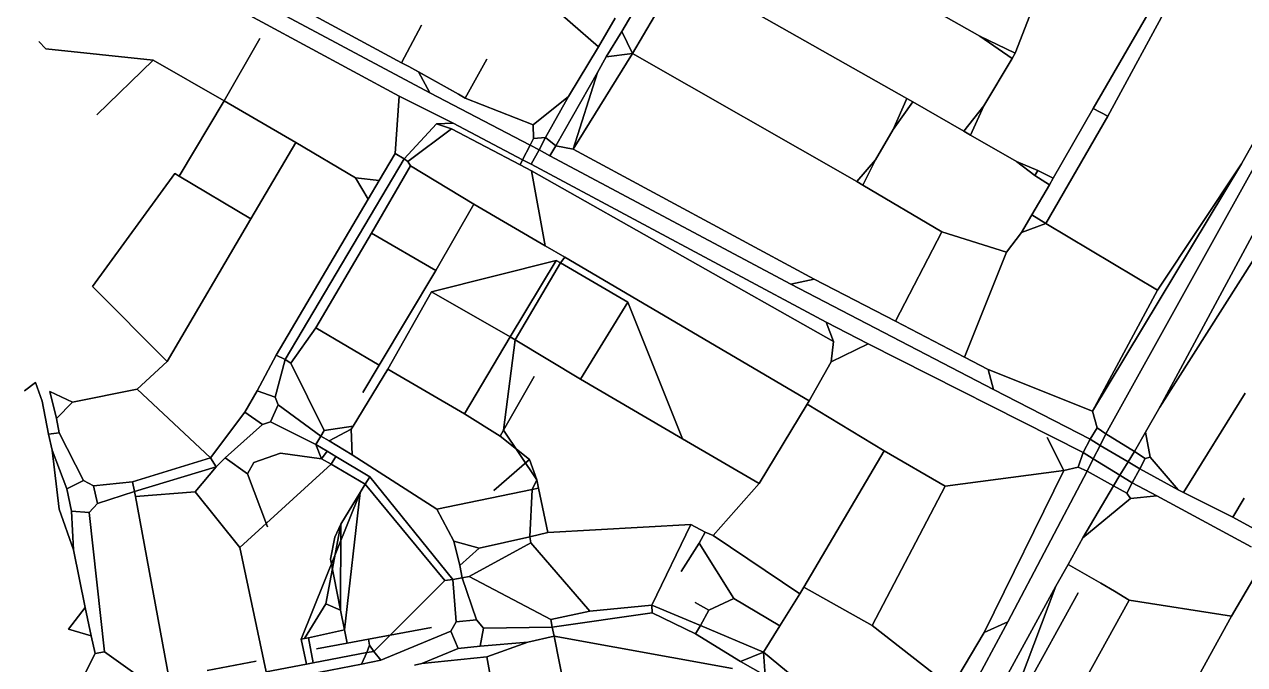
# Model space of a CAD drawing. Header units: metres. Extents: x 327752 to 330295, y 2791504 to 2794271.
# Drawn here: x 327783 to 328861, y 2793189 to 2793755 of the extents above; entities that cross this region are included whole.
import ezdxf

# ---------------------------------------------------------------- set-up
doc = ezdxf.new("R2010")
doc.units = ezdxf.units.M

msp = doc.modelspace()

# ---------------------------------------------------------------- linework, layer by layer
for p, q in [((327807.6, 2793857), (328114, 2793691.3)), ((328114, 2793691.3), (327807.6, 2793857)), ((327947.5, 2793797.8), (328140.9, 2793694.2)), ((328140.9, 2793694.2), (327947.5, 2793797.8)), ((328310.5, 2793748.5), (328340.5, 2793799.2)), ((328340.5, 2793799.2), (328310.5, 2793748.5)), ((328320, 2793728.9), (328362.9, 2793802.2)), ((328362.9, 2793802.2), (328320, 2793728.9)), ((328562.2, 2793689.3), (328362.9, 2793802.2)), ((328362.9, 2793802.2), (328562.2, 2793689.3)), ((328657.9, 2793729.2), (328684.5, 2793797.6)), ((328684.5, 2793797.6), (328657.9, 2793729.2)), ((328223.1, 2793793.4), (328290, 2793734.9)), ((328290, 2793734.9), (328223.1, 2793793.4)), ((328789.9, 2793789.2), (328726.9, 2793680.4)), ((328726.9, 2793680.4), (328789.9, 2793789.2)), ((328798.5, 2793782.2), (328739.7, 2793673.6)), ((328739.7, 2793673.6), (328798.5, 2793782.2)), ((328116.1, 2793720.8), (328028.3, 2793768)), ((328028.3, 2793768), (328116.1, 2793720.8)), ((328626.7, 2793744.3), (328585.6, 2793767.5)), ((328585.6, 2793767.5), (328626.7, 2793744.3)), ((328304.7, 2793760.3), (328290, 2793734.9)), ((328290, 2793734.9), (328304.7, 2793760.3)), ((328116.1, 2793720.8), (328133.7, 2793754)), ((328133.7, 2793754), (328116.1, 2793720.8)), ((328296.8, 2793726.1), (328310.5, 2793748.5)), ((328310.5, 2793748.5), (328296.8, 2793726.1)), ((328320, 2793728.9), (328310.5, 2793748.5)), ((328310.5, 2793748.5), (328320, 2793728.9)), ((328655.2, 2793724.6), (328626.7, 2793744.3)), ((328657.9, 2793729.2), (328626.7, 2793744.3)), ((328626.7, 2793744.3), (328655.2, 2793724.6)), ((328626.7, 2793744.3), (328657.9, 2793729.2)), ((327801.8, 2793733.1), (327795.8, 2793739.5)), ((327795.8, 2793739.5), (327801.8, 2793733.1)), ((327801.8, 2793733.1), (327896.6, 2793723.2)), ((327896.6, 2793723.2), (327801.8, 2793733.1)), ((327959.4, 2793687.2), (327990.9, 2793742.1)), ((327990.9, 2793742.1), (327959.4, 2793687.2)), ((328263.5, 2793691), (328290, 2793734.9)), ((328290, 2793734.9), (328263.5, 2793691)), ((327896.6, 2793723.2), (327847, 2793674.8)), ((327847, 2793674.8), (327896.6, 2793723.2)), ((327959.4, 2793687.2), (327896.6, 2793723.2)), ((327896.6, 2793723.2), (327959.4, 2793687.2)), ((328172.3, 2793689.6), (328191.4, 2793723.8)), ((328191.4, 2793723.8), (328172.3, 2793689.6)), ((328267.6, 2793644.4), (328320, 2793728.9)), ((328320, 2793728.9), (328267.6, 2793644.4)), ((328289.2, 2793712.2), (328296.8, 2793726.1)), ((328296.8, 2793726.1), (328289.2, 2793712.2)), ((328296.8, 2793726.1), (328320, 2793728.9)), ((328320, 2793728.9), (328296.8, 2793726.1)), ((328518.1, 2793615.7), (328320, 2793728.9)), ((328320, 2793728.9), (328518.1, 2793615.7)), ((328630.2, 2793682.6), (328655.2, 2793724.6)), ((328655.2, 2793724.6), (328630.2, 2793682.6)), ((328655.2, 2793724.6), (328657.9, 2793729.2)), ((328657.9, 2793729.2), (328655.2, 2793724.6)), ((328122.4, 2793717.4), (328116.1, 2793720.8)), ((328116.1, 2793720.8), (328122.4, 2793717.4)), ((328131.1, 2793712.7), (328122.4, 2793717.4)), ((328122.4, 2793717.4), (328131.1, 2793712.7)), ((328122.4, 2793717.4), (328166.2, 2793693)), ((328166.2, 2793693), (328122.4, 2793717.4)), ((328140.9, 2793694.2), (328131.1, 2793712.7)), ((328131.1, 2793712.7), (328140.9, 2793694.2)), ((328131.1, 2793712.7), (328166.2, 2793693)), ((328166.2, 2793693), (328131.1, 2793712.7)), ((328252.3, 2793647.4), (328289.2, 2793712.2)), ((328289.2, 2793712.2), (328252.3, 2793647.4)), ((328289.2, 2793712.2), (328267.6, 2793644.4)), ((328267.6, 2793644.4), (328289.2, 2793712.2)), ((328114, 2793691.3), (328110.5, 2793640.6)), ((328110.5, 2793640.6), (328114, 2793691.3)), ((328114, 2793691.3), (328161.6, 2793667.4)), ((328161.6, 2793667.4), (328114, 2793691.3)), ((328229.6, 2793648), (328140.9, 2793694.2)), ((328140.9, 2793694.2), (328229.6, 2793648)), ((328166.2, 2793693), (328172.3, 2793689.6)), ((328172.3, 2793689.6), (328166.2, 2793693)), ((328232.4, 2793666), (328172.3, 2793689.6)), ((328172.3, 2793689.6), (328232.4, 2793666)), ((328263.5, 2793691), (328232.4, 2793666)), ((328232.4, 2793666), (328263.5, 2793691)), ((328243.3, 2793654.6), (328263.5, 2793691)), ((328263.5, 2793691), (328243.3, 2793654.6)), ((328738.1, 2793392.8), (328907.2, 2793697.8)), ((328907.2, 2793697.8), (328738.1, 2793392.8)), ((328893.7, 2793696), (328857.9, 2793631.3)), ((328857.9, 2793631.3), (328893.7, 2793696)), ((327919.7, 2793620.5), (327959.4, 2793687.2)), ((327959.4, 2793687.2), (327919.7, 2793620.5)), ((328022.6, 2793650.4), (327959.4, 2793687.2)), ((327959.4, 2793687.2), (328022.6, 2793650.4)), ((328550.2, 2793661.9), (328562.2, 2793689.3)), ((328562.2, 2793689.3), (328550.2, 2793661.9)), ((328550.2, 2793661.9), (328567.5, 2793686.1)), ((328567.5, 2793686.1), (328550.2, 2793661.9)), ((328567.5, 2793686.1), (328562.2, 2793689.3)), ((328562.2, 2793689.3), (328567.5, 2793686.1)), ((328567.5, 2793686.1), (328612.6, 2793660.4)), ((328612.6, 2793660.4), (328567.5, 2793686.1)), ((328612.6, 2793660.4), (328630.2, 2793682.6)), ((328630.2, 2793682.6), (328612.6, 2793660.4)), ((328618.6, 2793656.9), (328630.2, 2793682.6)), ((328630.2, 2793682.6), (328618.6, 2793656.9)), ((328691.5, 2793618.7), (328726.9, 2793680.4)), ((328726.9, 2793680.4), (328691.5, 2793618.7)), ((328739.7, 2793673.6), (328726.9, 2793680.4)), ((328726.9, 2793680.4), (328739.7, 2793673.6)), ((328739.7, 2793673.6), (328684.9, 2793578.6)), ((328684.9, 2793578.6), (328739.7, 2793673.6)), ((328146.9, 2793666.9), (328118.2, 2793635.7)), ((328118.2, 2793635.7), (328146.9, 2793666.9)), ((328160, 2793662.4), (328121.7, 2793633.6)), ((328121.7, 2793633.6), (328160, 2793662.4)), ((328161.6, 2793667.4), (328146.9, 2793666.9)), ((328146.9, 2793666.9), (328161.6, 2793667.4)), ((328146.9, 2793666.9), (328160, 2793662.4)), ((328160, 2793662.4), (328146.9, 2793666.9)), ((328160, 2793662.4), (328220.7, 2793630.6)), ((328220.7, 2793630.6), (328160, 2793662.4)), ((328161.6, 2793667.4), (328222.8, 2793634.9)), ((328222.8, 2793634.9), (328161.6, 2793667.4)), ((328232.4, 2793666), (328232.6, 2793653.9)), ((328232.6, 2793653.9), (328232.4, 2793666)), ((328534.6, 2793634.9), (328550.2, 2793661.9)), ((328550.2, 2793661.9), (328534.6, 2793634.9)), ((328612.6, 2793660.4), (328618.6, 2793656.9)), ((328618.6, 2793656.9), (328612.6, 2793660.4)), ((328022.6, 2793650.4), (327982.9, 2793582.9)), ((327982.9, 2793582.9), (328022.6, 2793650.4)), ((328022.6, 2793650.4), (328075.4, 2793618.9)), ((328075.4, 2793618.9), (328022.6, 2793650.4)), ((328229.6, 2793648), (328222.8, 2793634.9)), ((328222.8, 2793634.9), (328229.6, 2793648)), ((328229.6, 2793648), (328232.6, 2793653.9)), ((328232.6, 2793653.9), (328229.6, 2793648)), ((328237.5, 2793643.7), (328229.6, 2793648)), ((328229.6, 2793648), (328237.5, 2793643.7)), ((328243.3, 2793654.6), (328232.6, 2793653.9)), ((328232.6, 2793653.9), (328243.3, 2793654.6)), ((328237.5, 2793643.7), (328243.3, 2793654.6)), ((328243.3, 2793654.6), (328237.5, 2793643.7)), ((328252.3, 2793647.4), (328243.3, 2793654.6)), ((328243.3, 2793654.6), (328252.3, 2793647.4)), ((328247, 2793638.6), (328252.3, 2793647.4)), ((328252.3, 2793647.4), (328247, 2793638.6)), ((328252.3, 2793647.4), (328267.6, 2793644.4)), ((328267.6, 2793644.4), (328252.3, 2793647.4)), ((328618.6, 2793656.9), (328659.2, 2793633.5)), ((328659.2, 2793633.5), (328618.6, 2793656.9)), ((328013.2, 2793458.3), (328118.2, 2793635.7)), ((328118.2, 2793635.7), (328013.2, 2793458.3)), ((328110.5, 2793640.6), (328096.3, 2793616.6)), ((328096.3, 2793616.6), (328110.5, 2793640.6)), ((328110.5, 2793640.6), (328118.2, 2793635.7)), ((328118.2, 2793635.7), (328110.5, 2793640.6)), ((328118.2, 2793635.7), (328121.7, 2793633.6)), ((328121.7, 2793633.6), (328118.2, 2793635.7)), ((328237.5, 2793643.7), (328230.6, 2793631)), ((328230.6, 2793631), (328237.5, 2793643.7)), ((328247, 2793638.6), (328237.5, 2793643.7)), ((328237.5, 2793643.7), (328247, 2793638.6)), ((328247, 2793638.6), (328459.8, 2793525.1)), ((328459.8, 2793525.1), (328247, 2793638.6)), ((328267.6, 2793644.4), (328480.3, 2793529.6)), ((328480.3, 2793529.6), (328267.6, 2793644.4)), ((328124, 2793629.6), (328089.4, 2793570.2)), ((328089.4, 2793570.2), (328124, 2793629.6)), ((328121.7, 2793633.6), (328124, 2793629.6)), ((328124, 2793629.6), (328121.7, 2793633.6)), ((328180, 2793595.7), (328124, 2793629.6)), ((328124, 2793629.6), (328180, 2793595.7)), ((328222.8, 2793634.9), (328220.7, 2793630.6)), ((328220.7, 2793630.6), (328222.8, 2793634.9)), ((328220.7, 2793630.6), (328230.9, 2793625.2)), ((328230.9, 2793625.2), (328220.7, 2793630.6)), ((328230.6, 2793631), (328222.8, 2793634.9)), ((328222.8, 2793634.9), (328230.6, 2793631)), ((328230.6, 2793631), (328491.1, 2793491.3)), ((328491.1, 2793491.3), (328230.6, 2793631)), ((328497.4, 2793474.4), (328230.9, 2793625.2)), ((328230.9, 2793625.2), (328243, 2793558.9)), ((328230.9, 2793625.2), (328497.4, 2793474.4)), ((328243, 2793558.9), (328230.9, 2793625.2)), ((328518.1, 2793615.7), (328534.6, 2793634.9)), ((328534.6, 2793634.9), (328518.1, 2793615.7)), ((328523.4, 2793612.6), (328534.6, 2793634.9)), ((328534.6, 2793634.9), (328523.4, 2793612.6)), ((328659.2, 2793633.5), (328675.3, 2793621)), ((328659.2, 2793633.5), (328677.9, 2793625.4)), ((328675.3, 2793621), (328659.2, 2793633.5)), ((328677.9, 2793625.4), (328659.2, 2793633.5)), ((328675.3, 2793621), (328677.9, 2793625.4)), ((328677.9, 2793625.4), (328675.3, 2793621)), ((328691.5, 2793618.7), (328677.9, 2793625.4)), ((328677.9, 2793625.4), (328691.5, 2793618.7)), ((328726.2, 2793412.8), (328857.9, 2793631.3)), ((328857.9, 2793631.3), (328726.2, 2793412.8)), ((328783.7, 2793519.6), (328857.9, 2793631.3)), ((328857.9, 2793631.3), (328783.7, 2793519.6)), ((327915.7, 2793622.9), (327843.2, 2793523.1)), ((327843.2, 2793523.1), (327915.7, 2793622.9)), ((327915.7, 2793622.9), (327919.7, 2793620.5)), ((327919.7, 2793620.5), (327915.7, 2793622.9)), ((327919.7, 2793620.5), (327982.9, 2793582.9)), ((327982.9, 2793582.9), (327919.7, 2793620.5)), ((328075.4, 2793618.9), (328086.6, 2793600.1)), ((328075.4, 2793618.9), (328096.3, 2793616.6)), ((328086.6, 2793600.1), (328075.4, 2793618.9)), ((328096.3, 2793616.6), (328075.4, 2793618.9)), ((328086.6, 2793600.1), (328096.3, 2793616.6)), ((328096.3, 2793616.6), (328086.6, 2793600.1)), ((328523.4, 2793612.6), (328518.1, 2793615.7)), ((328518.1, 2793615.7), (328523.4, 2793612.6)), ((328688.2, 2793612.9), (328675.3, 2793621)), ((328675.3, 2793621), (328688.2, 2793612.9)), ((328688.2, 2793612.9), (328691.5, 2793618.7)), ((328691.5, 2793618.7), (328688.2, 2793612.9)), ((328523.4, 2793612.6), (328593.2, 2793571.2)), ((328593.2, 2793571.2), (328523.4, 2793612.6)), ((328672.6, 2793586.3), (328688.2, 2793612.9)), ((328688.2, 2793612.9), (328672.6, 2793586.3)), ((328005.4, 2793462.4), (328086.6, 2793600.1)), ((328086.6, 2793600.1), (328005.4, 2793462.4)), ((328180, 2793595.7), (328146.2, 2793537.1)), ((328146.2, 2793537.1), (328180, 2793595.7)), ((328180, 2793595.7), (328243, 2793558.9)), ((328243, 2793558.9), (328180, 2793595.7)), ((328785.8, 2793416.3), (328899.5, 2793596)), ((328899.5, 2793596), (328785.8, 2793416.3)), ((327909.1, 2793456.7), (327982.9, 2793582.9)), ((327982.9, 2793582.9), (327909.1, 2793456.7)), ((328663.4, 2793570.7), (328672.6, 2793586.3)), ((328672.6, 2793586.3), (328663.4, 2793570.7)), ((328672.6, 2793586.3), (328684.9, 2793578.6)), ((328684.9, 2793578.6), (328672.6, 2793586.3)), ((328785.8, 2793416.3), (328879.4, 2793590.2)), ((328879.4, 2793590.2), (328785.8, 2793416.3)), ((328593.2, 2793571.2), (328552.2, 2793492.3)), ((328552.2, 2793492.3), (328593.2, 2793571.2)), ((328650.3, 2793553.2), (328593.2, 2793571.2)), ((328593.2, 2793571.2), (328650.3, 2793553.2)), ((328663.4, 2793570.7), (328684.9, 2793578.6)), ((328684.9, 2793578.6), (328663.4, 2793570.7)), ((328684.9, 2793578.6), (328783.7, 2793519.6)), ((328783.7, 2793519.6), (328684.9, 2793578.6)), ((328089.4, 2793570.2), (328040.3, 2793486.4)), ((328040.3, 2793486.4), (328089.4, 2793570.2)), ((328146.2, 2793537.1), (328089.4, 2793570.2)), ((328089.4, 2793570.2), (328146.2, 2793537.1)), ((328663.4, 2793570.7), (328650.3, 2793553.2)), ((328650.3, 2793553.2), (328663.4, 2793570.7)), ((328243, 2793558.9), (328260.2, 2793548.9)), ((328260.2, 2793548.9), (328243, 2793558.9)), ((328613.1, 2793460.6), (328650.3, 2793553.2)), ((328650.3, 2793553.2), (328613.1, 2793460.6)), ((328252.7, 2793546.1), (328142.6, 2793518.3)), ((328142.6, 2793518.3), (328252.7, 2793546.1)), ((328212, 2793478.4), (328252.7, 2793546.1)), ((328252.7, 2793546.1), (328212, 2793478.4)), ((328256.3, 2793544), (328216.3, 2793475.8)), ((328216.3, 2793475.8), (328256.3, 2793544)), ((328252.7, 2793546.1), (328256.3, 2793544)), ((328256.3, 2793544), (328252.7, 2793546.1)), ((328256.3, 2793544), (328260.2, 2793548.9)), ((328260.2, 2793548.9), (328256.3, 2793544)), ((328256.3, 2793544), (328316, 2793509.1)), ((328316, 2793509.1), (328256.3, 2793544)), ((328475.9, 2793421.9), (328260.2, 2793548.9)), ((328260.2, 2793548.9), (328475.9, 2793421.9)), ((328146.2, 2793537.1), (328096.4, 2793453.5)), ((328096.4, 2793453.5), (328146.2, 2793537.1)), ((328459.8, 2793525.1), (328480.3, 2793529.6)), ((328480.3, 2793529.6), (328459.8, 2793525.1)), ((328480.3, 2793529.6), (328552.2, 2793492.3)), ((328552.2, 2793492.3), (328480.3, 2793529.6)), ((327843.2, 2793523.1), (327909.1, 2793456.7)), ((327909.1, 2793456.7), (327843.2, 2793523.1)), ((328103.8, 2793450), (328142.6, 2793518.3)), ((328142.6, 2793518.3), (328103.8, 2793450)), ((328212, 2793478.4), (328142.6, 2793518.3)), ((328142.6, 2793518.3), (328212, 2793478.4)), ((328459.8, 2793525.1), (328638.8, 2793432)), ((328638.8, 2793432), (328459.8, 2793525.1)), ((328726.2, 2793412.8), (328783.7, 2793519.6)), ((328783.7, 2793519.6), (328726.2, 2793412.8)), ((328274, 2793441.1), (328316, 2793509.1)), ((328316, 2793509.1), (328274, 2793441.1)), ((328364.1, 2793388.4), (328316, 2793509.1)), ((328316, 2793509.1), (328364.1, 2793388.4)), ((328018.4, 2793455.3), (328040.3, 2793486.4)), ((328040.3, 2793486.4), (328018.4, 2793455.3)), ((328040.3, 2793486.4), (328096.4, 2793453.5)), ((328096.4, 2793453.5), (328040.3, 2793486.4)), ((328528, 2793472.2), (328491.1, 2793491.3)), ((328491.1, 2793491.3), (328528, 2793472.2)), ((328491.1, 2793491.3), (328497.4, 2793474.4)), ((328497.4, 2793474.4), (328491.1, 2793491.3)), ((328613.1, 2793460.6), (328552.2, 2793492.3)), ((328552.2, 2793492.3), (328613.1, 2793460.6)), ((328171.7, 2793410.3), (328212, 2793478.4)), ((328212, 2793478.4), (328171.7, 2793410.3)), ((328216.3, 2793475.8), (328206.1, 2793395.9)), ((328206.1, 2793395.9), (328216.3, 2793475.8)), ((328212, 2793478.4), (328216.3, 2793475.8)), ((328216.3, 2793475.8), (328212, 2793478.4)), ((328274, 2793441.1), (328216.3, 2793475.8)), ((328216.3, 2793475.8), (328274, 2793441.1)), ((328495.5, 2793456.5), (328497.4, 2793474.4)), ((328497.4, 2793474.4), (328495.5, 2793456.5)), ((328528, 2793472.2), (328495.5, 2793456.5)), ((328495.5, 2793456.5), (328528, 2793472.2)), ((328717.9, 2793376.1), (328528, 2793472.2)), ((328528, 2793472.2), (328717.9, 2793376.1)), ((327909.1, 2793456.7), (327882.4, 2793432.1)), ((327882.4, 2793432.1), (327909.1, 2793456.7)), ((327988.4, 2793430.6), (328005.4, 2793462.4)), ((328005.4, 2793462.4), (327988.4, 2793430.6)), ((328004.4, 2793425), (328013.2, 2793458.3)), ((328013.2, 2793458.3), (328004.4, 2793425)), ((328005.4, 2793462.4), (328013.2, 2793458.3)), ((328013.2, 2793458.3), (328005.4, 2793462.4)), ((328013.2, 2793458.3), (328018.4, 2793455.3)), ((328018.4, 2793455.3), (328013.2, 2793458.3)), ((328018.4, 2793455.3), (328047.6, 2793395.6)), ((328047.6, 2793395.6), (328018.4, 2793455.3)), ((328096.4, 2793453.5), (328081.7, 2793429.2)), ((328081.7, 2793429.2), (328096.4, 2793453.5)), ((328475.9, 2793421.9), (328495.5, 2793456.5)), ((328495.5, 2793456.5), (328475.9, 2793421.9)), ((328634.2, 2793449.7), (328613.1, 2793460.6)), ((328613.1, 2793460.6), (328634.2, 2793449.7)), ((328103.8, 2793450), (328073.2, 2793399.4)), ((328073.2, 2793399.4), (328103.8, 2793450)), ((328171.7, 2793410.3), (328103.8, 2793450)), ((328103.8, 2793450), (328171.7, 2793410.3)), ((328206.1, 2793395.9), (328233.2, 2793443.4)), ((328233.2, 2793443.4), (328206.1, 2793395.9)), ((328634.2, 2793449.7), (328638.8, 2793432)), ((328634.2, 2793449.7), (328726.2, 2793412.8)), ((328638.8, 2793432), (328634.2, 2793449.7)), ((328726.2, 2793412.8), (328634.2, 2793449.7)), ((327792.8, 2793438), (327783, 2793430.8)), ((327783, 2793430.8), (327792.8, 2793438)), ((327798.6, 2793421.5), (327792.8, 2793438)), ((327792.8, 2793438), (327798.6, 2793421.5)), ((327882.4, 2793432.1), (327825.4, 2793420.7)), ((327825.4, 2793420.7), (327882.4, 2793432.1)), ((327882.4, 2793432.1), (327947.3, 2793371.4)), ((327947.3, 2793371.4), (327882.4, 2793432.1)), ((328364.1, 2793388.4), (328274, 2793441.1)), ((328274, 2793441.1), (328364.1, 2793388.4)), ((328724.2, 2793387.9), (328638.8, 2793432)), ((328638.8, 2793432), (328724.2, 2793387.9)), ((327804.3, 2793392.3), (327798.6, 2793421.5)), ((327798.6, 2793421.5), (327804.3, 2793392.3)), ((327811.3, 2793406.3), (327805.4, 2793430.1)), ((327825.4, 2793420.7), (327805.4, 2793430.1)), ((327805.4, 2793430.1), (327811.3, 2793406.3)), ((327805.4, 2793430.1), (327825.4, 2793420.7)), ((327811.3, 2793406.3), (327825.4, 2793420.7)), ((327825.4, 2793420.7), (327811.3, 2793406.3)), ((327988.4, 2793430.6), (327977.7, 2793411.9)), ((327977.7, 2793411.9), (327988.4, 2793430.6)), ((327988.4, 2793430.6), (328004.4, 2793425)), ((328004.4, 2793425), (327988.4, 2793430.6)), ((328004.4, 2793425), (328007.2, 2793418.3)), ((328007.2, 2793418.3), (328004.4, 2793425)), ((328474.3, 2793419.1), (328475.9, 2793421.9)), ((328475.9, 2793421.9), (328474.3, 2793419.1)), ((328861, 2793428.8), (328806.7, 2793340.8)), ((328806.7, 2793340.8), (328861, 2793428.8)), ((327977.7, 2793411.9), (327947.3, 2793371.4)), ((327947.3, 2793371.4), (327977.7, 2793411.9)), ((327977.7, 2793411.9), (327993.2, 2793401)), ((327993.2, 2793401), (327977.7, 2793411.9)), ((328000.3, 2793403.3), (328007.2, 2793418.3)), ((328007.2, 2793418.3), (328000.3, 2793403.3)), ((328007.2, 2793418.3), (328044.8, 2793390.8)), ((328044.8, 2793390.8), (328007.2, 2793418.3)), ((328171.7, 2793410.3), (328203.2, 2793390.8)), ((328203.2, 2793390.8), (328171.7, 2793410.3)), ((328431.8, 2793348.8), (328474.3, 2793419.1)), ((328474.3, 2793419.1), (328431.8, 2793348.8)), ((328542.1, 2793377.6), (328474.3, 2793419.1)), ((328474.3, 2793419.1), (328542.1, 2793377.6)), ((328726.2, 2793412.8), (328730.2, 2793398)), ((328730.2, 2793398), (328726.2, 2793412.8)), ((328773, 2793394.3), (328785.8, 2793416.3)), ((328785.8, 2793416.3), (328773, 2793394.3)), ((327813.6, 2793393.5), (327811.3, 2793406.3)), ((327811.3, 2793406.3), (327813.6, 2793393.5)), ((327993.2, 2793401), (327960.3, 2793371.4)), ((327960.3, 2793371.4), (327993.2, 2793401)), ((328000.3, 2793403.3), (327993.2, 2793401)), ((327993.2, 2793401), (328000.3, 2793403.3)), ((328000.3, 2793403.3), (328040.2, 2793383.3)), ((328040.2, 2793383.3), (328000.3, 2793403.3)), ((328073.2, 2793399.4), (328047.6, 2793395.6)), ((328047.6, 2793395.6), (328073.2, 2793399.4)), ((328073.2, 2793399.4), (328071.5, 2793396.8)), ((328071.5, 2793396.8), (328073.2, 2793399.4)), ((327813.6, 2793393.5), (327804.3, 2793392.3)), ((327804.3, 2793392.3), (327813.6, 2793393.5)), ((327804.3, 2793392.3), (327807.5, 2793378.4)), ((327807.5, 2793378.4), (327804.3, 2793392.3)), ((327835.1, 2793351.5), (327813.6, 2793393.5)), ((327813.6, 2793393.5), (327835.1, 2793351.5)), ((328040.2, 2793383.3), (328044.8, 2793390.8)), ((328044.8, 2793390.8), (328040.2, 2793383.3)), ((328044.8, 2793390.8), (328047.6, 2793395.6)), ((328047.6, 2793395.6), (328044.8, 2793390.8)), ((328044.8, 2793390.8), (328052.1, 2793386.6)), ((328052.1, 2793386.6), (328044.8, 2793390.8)), ((328052.1, 2793386.6), (328071.5, 2793396.8)), ((328071.5, 2793396.8), (328052.1, 2793386.6)), ((328072.3, 2793374.2), (328071.5, 2793396.8)), ((328071.5, 2793396.8), (328072.3, 2793374.2)), ((328203.2, 2793390.8), (328206.1, 2793395.9)), ((328206.1, 2793395.9), (328203.2, 2793390.8)), ((328203.2, 2793390.8), (328229.1, 2793369.9)), ((328229.1, 2793369.9), (328203.2, 2793390.8)), ((328235.6, 2793352.2), (328206.1, 2793395.9)), ((328206.1, 2793395.9), (328235.6, 2793352.2)), ((328364.1, 2793388.4), (328431.8, 2793348.8)), ((328431.8, 2793348.8), (328364.1, 2793388.4)), ((328701, 2793360.4), (328686.1, 2793389.4)), ((328686.1, 2793389.4), (328701, 2793360.4)), ((328724.2, 2793387.9), (328717.9, 2793376.1)), ((328717.9, 2793376.1), (328724.2, 2793387.9)), ((328724.2, 2793387.9), (328730.2, 2793398)), ((328730.2, 2793398), (328724.2, 2793387.9)), ((328732.9, 2793382.5), (328724.2, 2793387.9)), ((328724.2, 2793387.9), (328732.9, 2793382.5)), ((328738.1, 2793392.8), (328730.2, 2793398)), ((328730.2, 2793398), (328738.1, 2793392.8)), ((328732.9, 2793382.5), (328738.1, 2793392.8)), ((328738.1, 2793392.8), (328732.9, 2793382.5)), ((328738.1, 2793392.8), (328763.3, 2793377)), ((328763.3, 2793377), (328738.1, 2793392.8)), ((328763.3, 2793377), (328773, 2793394.3)), ((328773, 2793394.3), (328763.3, 2793377)), ((328777.1, 2793372), (328773, 2793394.3)), ((328773, 2793394.3), (328777.1, 2793372)), ((327807.5, 2793378.4), (327813.6, 2793326)), ((327807.5, 2793378.4), (327820.4, 2793344.1)), ((327813.6, 2793326), (327807.5, 2793378.4)), ((327820.4, 2793344.1), (327807.5, 2793378.4)), ((328040.2, 2793383.3), (328050.2, 2793377.3)), ((328040.2, 2793383.3), (328045.4, 2793370.5)), ((328050.2, 2793377.3), (328040.2, 2793383.3)), ((328045.4, 2793370.5), (328040.2, 2793383.3)), ((328050.2, 2793377.3), (328045.4, 2793370.5)), ((328045.4, 2793370.5), (328050.2, 2793377.3)), ((328058, 2793372.6), (328050.2, 2793377.3)), ((328050.2, 2793377.3), (328058, 2793372.6)), ((328072.3, 2793374.2), (328052.1, 2793386.6)), ((328052.1, 2793386.6), (328072.3, 2793374.2)), ((328542.1, 2793377.6), (328471.4, 2793257.2)), ((328471.4, 2793257.2), (328542.1, 2793377.6)), ((328596.2, 2793346.6), (328542.1, 2793377.6)), ((328542.1, 2793377.6), (328596.2, 2793346.6)), ((328732.9, 2793382.5), (328726.9, 2793370.6)), ((328726.9, 2793370.6), (328732.9, 2793382.5)), ((328732.9, 2793382.5), (328757.8, 2793367.9)), ((328757.8, 2793367.9), (328732.9, 2793382.5)), ((327878.5, 2793350.3), (327947.3, 2793371.4)), ((327947.3, 2793371.4), (327878.5, 2793350.3)), ((327952.4, 2793363.7), (327947.3, 2793371.4)), ((327947.3, 2793371.4), (327952.4, 2793363.7)), ((327960.3, 2793371.4), (327952.4, 2793363.7)), ((327952.4, 2793363.7), (327960.3, 2793371.4)), ((327960.3, 2793371.4), (327980, 2793357.4)), ((327980, 2793357.4), (327960.3, 2793371.4)), ((327980, 2793357.4), (327985.7, 2793367.3)), ((327985.7, 2793367.3), (327980, 2793357.4)), ((328009, 2793375.7), (327985.7, 2793367.3)), ((328009, 2793375.7), (327985.7, 2793367.3)), ((327985.7, 2793367.3), (328009, 2793375.7)), ((327985.7, 2793367.3), (328009, 2793375.7)), ((328045.4, 2793370.5), (328009, 2793375.7)), ((328009, 2793375.7), (328045.4, 2793370.5)), ((328053.9, 2793365.9), (328045.4, 2793370.5)), ((328045.4, 2793370.5), (328053.9, 2793365.9)), ((328058, 2793372.6), (328053.9, 2793365.9)), ((328053.9, 2793365.9), (328058, 2793372.6)), ((328058, 2793372.6), (328088, 2793354.8)), ((328088, 2793354.8), (328058, 2793372.6)), ((328147.2, 2793326.2), (328072.3, 2793374.2)), ((328072.3, 2793374.2), (328147.2, 2793326.2)), ((328197.4, 2793342.5), (328229.1, 2793369.9)), ((328229.1, 2793369.9), (328197.4, 2793342.5)), ((328229.1, 2793369.9), (328235.6, 2793352.2)), ((328235.6, 2793352.2), (328229.1, 2793369.9)), ((328717.9, 2793376.1), (328713.5, 2793363.2)), ((328713.5, 2793363.2), (328717.9, 2793376.1)), ((328726.9, 2793370.6), (328717.9, 2793376.1)), ((328717.9, 2793376.1), (328726.9, 2793370.6)), ((328726.9, 2793370.6), (328721.4, 2793359.6)), ((328721.4, 2793359.6), (328726.9, 2793370.6)), ((328726.9, 2793370.6), (328750.5, 2793356.1)), ((328750.5, 2793356.1), (328726.9, 2793370.6)), ((328757.8, 2793367.9), (328750.5, 2793356.1)), ((328750.5, 2793356.1), (328757.8, 2793367.9)), ((328757.8, 2793367.9), (328763.3, 2793377)), ((328763.3, 2793377), (328757.8, 2793367.9)), ((328757.8, 2793367.9), (328768, 2793361.9)), ((328768, 2793361.9), (328757.8, 2793367.9)), ((328763.3, 2793377), (328772.8, 2793371)), ((328772.8, 2793371), (328763.3, 2793377)), ((328768, 2793361.9), (328772.8, 2793371)), ((328772.8, 2793371), (328768, 2793361.9)), ((328777.1, 2793372), (328772.8, 2793371)), ((328772.8, 2793371), (328777.1, 2793372)), ((328801.9, 2793343.3), (328777.1, 2793372)), ((328777.1, 2793372), (328801.9, 2793343.3)), ((327952.4, 2793363.7), (327880.2, 2793341.7)), ((327880.2, 2793341.7), (327952.4, 2793363.7)), ((327952.4, 2793363.7), (327933.7, 2793341.5)), ((327933.7, 2793341.5), (327952.4, 2793363.7)), ((328053.9, 2793365.9), (327973.2, 2793292.2)), ((327973.2, 2793292.2), (328053.9, 2793365.9)), ((327980, 2793357.4), (327997.7, 2793310.5)), ((327997.7, 2793310.5), (327980, 2793357.4)), ((328053.9, 2793365.9), (328084, 2793348.2)), ((328084, 2793348.2), (328053.9, 2793365.9)), ((328596.2, 2793346.6), (328701, 2793360.4)), ((328701, 2793360.4), (328596.2, 2793346.6)), ((328701, 2793360.4), (328630.6, 2793217.2)), ((328630.6, 2793217.2), (328701, 2793360.4)), ((328721.4, 2793359.6), (328651.4, 2793226.5)), ((328651.4, 2793226.5), (328721.4, 2793359.6)), ((328701, 2793360.4), (328713.5, 2793363.2)), ((328713.5, 2793363.2), (328701, 2793360.4)), ((328721.4, 2793359.6), (328713.5, 2793363.2)), ((328713.5, 2793363.2), (328721.4, 2793359.6)), ((328744.7, 2793346.9), (328721.4, 2793359.6)), ((328721.4, 2793359.6), (328744.7, 2793346.9)), ((328750.5, 2793356.1), (328744.7, 2793346.9)), ((328744.7, 2793346.9), (328750.5, 2793356.1)), ((328750.5, 2793356.1), (328761.3, 2793349.3)), ((328761.3, 2793349.3), (328750.5, 2793356.1)), ((328768, 2793361.9), (328761.3, 2793349.3)), ((328761.3, 2793349.3), (328768, 2793361.9)), ((328768, 2793361.9), (328801.9, 2793343.3)), ((328801.9, 2793343.3), (328768, 2793361.9)), ((327835.1, 2793351.5), (327820.4, 2793344.1)), ((327820.4, 2793344.1), (327835.1, 2793351.5)), ((327844.1, 2793346.9), (327835.1, 2793351.5)), ((327835.1, 2793351.5), (327844.1, 2793346.9)), ((327844.1, 2793346.9), (327878.5, 2793350.3)), ((327878.5, 2793350.3), (327844.1, 2793346.9)), ((327844.1, 2793346.9), (327847.4, 2793331.2)), ((327847.4, 2793331.2), (327844.1, 2793346.9)), ((327878.5, 2793350.3), (327880.2, 2793341.7)), ((327880.2, 2793341.7), (327878.5, 2793350.3)), ((328079.5, 2793340.8), (328084, 2793348.2)), ((328084, 2793348.2), (328079.5, 2793340.8)), ((328088, 2793354.8), (328084, 2793348.2)), ((328084, 2793348.2), (328088, 2793354.8)), ((328084, 2793348.2), (328154.3, 2793263)), ((328154.3, 2793263), (328084, 2793348.2)), ((328161.4, 2793264.1), (328088, 2793354.8)), ((328088, 2793354.8), (328161.4, 2793264.1)), ((328235.6, 2793352.2), (328231.4, 2793343.5)), ((328231.4, 2793343.5), (328235.6, 2793352.2)), ((328237.1, 2793344.7), (328231.4, 2793343.5)), ((328231.4, 2793343.5), (328237.1, 2793344.7)), ((328237.1, 2793344.7), (328235.6, 2793352.2)), ((328235.6, 2793352.2), (328237.1, 2793344.7)), ((328245.2, 2793305.4), (328237.1, 2793344.7)), ((328237.1, 2793344.7), (328245.2, 2793305.4)), ((328431.8, 2793348.8), (328391.2, 2793303)), ((328391.2, 2793303), (328431.8, 2793348.8)), ((328596.2, 2793346.6), (328531.7, 2793223.3)), ((328531.7, 2793223.3), (328596.2, 2793346.6)), ((328744.7, 2793346.9), (328717.8, 2793300.7)), ((328717.8, 2793300.7), (328744.7, 2793346.9)), ((328744.7, 2793346.9), (328756.6, 2793340.4)), ((328756.6, 2793340.4), (328744.7, 2793346.9)), ((328761.3, 2793349.3), (328756.6, 2793340.4)), ((328756.6, 2793340.4), (328761.3, 2793349.3)), ((328761.3, 2793349.3), (328782.9, 2793337.8)), ((328782.9, 2793337.8), (328761.3, 2793349.3)), ((327820.4, 2793344.1), (327824.5, 2793324.4)), ((327824.5, 2793324.4), (327820.4, 2793344.1)), ((327847.4, 2793331.2), (327880.2, 2793341.7)), ((327880.2, 2793341.7), (327847.4, 2793331.2)), ((327880.2, 2793341.7), (327881.1, 2793337.2)), ((327881.1, 2793337.2), (327880.2, 2793341.7)), ((327933.7, 2793341.5), (327881.1, 2793337.2)), ((327881.1, 2793337.2), (327933.7, 2793341.5)), ((327881.1, 2793337.2), (327914.4, 2793156.8)), ((327914.4, 2793156.8), (327881.1, 2793337.2)), ((327933.7, 2793341.5), (327973.2, 2793292.2)), ((327973.2, 2793292.2), (327933.7, 2793341.5)), ((328079.5, 2793340.8), (328027.5, 2793211.3)), ((328027.5, 2793211.3), (328079.5, 2793340.8)), ((328062.4, 2793312.9), (328079.5, 2793340.8)), ((328079.5, 2793340.8), (328062.4, 2793312.9)), ((328065.6, 2793219.6), (328079.5, 2793340.8)), ((328079.5, 2793340.8), (328065.6, 2793219.6)), ((328147.2, 2793326.2), (328231.4, 2793343.5)), ((328231.4, 2793343.5), (328147.2, 2793326.2)), ((328229.3, 2793301.8), (328231.4, 2793343.5)), ((328231.4, 2793343.5), (328229.3, 2793301.8)), ((328759.9, 2793335.7), (328717.8, 2793300.7)), ((328717.8, 2793300.7), (328759.9, 2793335.7)), ((328759.9, 2793335.7), (328756.6, 2793340.4)), ((328756.6, 2793340.4), (328759.9, 2793335.7)), ((328782.9, 2793337.8), (328759.9, 2793335.7)), ((328759.9, 2793335.7), (328782.9, 2793337.8)), ((328782.9, 2793337.8), (328866.3, 2793292.7)), ((328866.3, 2793292.7), (328782.9, 2793337.8)), ((328806.7, 2793340.8), (328801.9, 2793343.3)), ((328801.9, 2793343.3), (328806.7, 2793340.8)), ((328806.7, 2793340.8), (328850.2, 2793319.1)), ((328850.2, 2793319.1), (328806.7, 2793340.8)), ((328850.2, 2793319.1), (328860.1, 2793336)), ((328860.1, 2793336), (328850.2, 2793319.1)), ((328860.1, 2793336), (328860.1, 2793336)), ((328860.1, 2793336), (328860.1, 2793336)), ((327813.6, 2793326), (327826.2, 2793290.1)), ((327826.2, 2793290.1), (327813.6, 2793326)), ((327824.5, 2793324.4), (327840.3, 2793323.2)), ((327824.5, 2793324.4), (327826.2, 2793290.1)), ((327840.3, 2793323.2), (327824.5, 2793324.4)), ((327826.2, 2793290.1), (327824.5, 2793324.4)), ((327847.4, 2793331.2), (327840.3, 2793323.2)), ((327840.3, 2793323.2), (327847.4, 2793331.2)), ((327840.3, 2793323.2), (327853.7, 2793200.1)), ((327853.7, 2793200.1), (327840.3, 2793323.2)), ((328162.1, 2793297.8), (328147.2, 2793326.2)), ((328147.2, 2793326.2), (328162.1, 2793297.8)), ((328049.1, 2793242.5), (328062.4, 2793312.9)), ((328062.4, 2793312.9), (328049.1, 2793242.5)), ((328062.4, 2793312.9), (328057.2, 2793301.4)), ((328057.2, 2793301.4), (328062.4, 2793312.9)), ((328062.2, 2793236.9), (328062.4, 2793312.9)), ((328062.4, 2793312.9), (328062.2, 2793236.9)), ((328245.2, 2793305.4), (328371.5, 2793312.7)), ((328371.5, 2793312.7), (328245.2, 2793305.4)), ((328371.5, 2793312.7), (328337.1, 2793241.3)), ((328337.1, 2793241.3), (328371.5, 2793312.7)), ((328371.5, 2793312.7), (328384.1, 2793305.7)), ((328384.1, 2793305.7), (328371.5, 2793312.7)), ((328946.9, 2793265.6), (328850.2, 2793319.1)), ((328850.2, 2793319.1), (328946.9, 2793265.6)), ((328229.3, 2793301.8), (328184.5, 2793291.7)), ((328184.5, 2793291.7), (328229.3, 2793301.8)), ((328245.2, 2793305.4), (328229.3, 2793301.8)), ((328229.3, 2793301.8), (328245.2, 2793305.4)), ((328229.3, 2793301.8), (328230.3, 2793296.3)), ((328230.3, 2793296.3), (328229.3, 2793301.8)), ((328384.1, 2793305.7), (328378.8, 2793296)), ((328378.8, 2793296), (328384.1, 2793305.7)), ((328391.2, 2793303), (328384.1, 2793305.7)), ((328384.1, 2793305.7), (328391.2, 2793303)), ((328467.7, 2793251.4), (328391.2, 2793303)), ((328391.2, 2793303), (328467.7, 2793251.4)), ((327973.2, 2793292.2), (327996.5, 2793182.2)), ((327996.5, 2793182.2), (327973.2, 2793292.2)), ((328053.4, 2793281.9), (328057.2, 2793301.4)), ((328053.4, 2793281.9), (328057.2, 2793301.4)), ((328057.2, 2793301.4), (328053.4, 2793281.9)), ((328057.2, 2793301.4), (328053.4, 2793281.9)), ((328167.4, 2793276.3), (328162.1, 2793297.8)), ((328162.1, 2793297.8), (328167.4, 2793276.3)), ((328162.1, 2793297.8), (328184.5, 2793291.7)), ((328184.5, 2793291.7), (328162.1, 2793297.8)), ((328167.4, 2793276.3), (328184.5, 2793291.7)), ((328184.5, 2793291.7), (328167.4, 2793276.3)), ((328175.7, 2793266.5), (328230.3, 2793296.3)), ((328230.3, 2793296.3), (328175.7, 2793266.5)), ((328230.3, 2793296.3), (328282.3, 2793235.9)), ((328282.3, 2793235.9), (328230.3, 2793296.3)), ((328378.8, 2793296), (328363.1, 2793270.9)), ((328363.1, 2793270.9), (328378.8, 2793296)), ((328409.4, 2793247.3), (328378.8, 2793296)), ((328378.8, 2793296), (328409.4, 2793247.3)), ((328704.7, 2793277.2), (328717.8, 2793300.7)), ((328717.8, 2793300.7), (328704.7, 2793277.2)), ((327826.2, 2793290.1), (327836.7, 2793239.1)), ((327836.7, 2793239.1), (327826.2, 2793290.1)), ((328062.2, 2793236.9), (328053.4, 2793281.9)), ((328053.4, 2793281.9), (328062.2, 2793236.9)), ((328169.6, 2793265.5), (328167.4, 2793276.3)), ((328167.4, 2793276.3), (328169.6, 2793265.5)), ((328693.8, 2793258.1), (328704.7, 2793277.2)), ((328704.7, 2793277.2), (328693.8, 2793258.1)), ((328704.7, 2793277.2), (328733.5, 2793260.6)), ((328733.5, 2793260.6), (328704.7, 2793277.2)), ((328091.6, 2793200.2), (328154.3, 2793263)), ((328154.3, 2793263), (328091.6, 2793200.2)), ((328161.4, 2793264.1), (328154.3, 2793263)), ((328154.3, 2793263), (328161.4, 2793264.1)), ((328169.6, 2793265.5), (328161.4, 2793264.1)), ((328161.4, 2793264.1), (328169.6, 2793265.5)), ((328164.3, 2793226.5), (328161.4, 2793264.1)), ((328161.4, 2793264.1), (328164.3, 2793226.5)), ((328169.6, 2793265.5), (328175.7, 2793266.5)), ((328175.7, 2793266.5), (328169.6, 2793265.5)), ((328182.3, 2793228.2), (328169.6, 2793265.5)), ((328169.6, 2793265.5), (328182.3, 2793228.2)), ((328247.8, 2793228.5), (328175.7, 2793266.5)), ((328175.7, 2793266.5), (328247.8, 2793228.5)), ((328733.5, 2793260.6), (328745.7, 2793253.5)), ((328733.5, 2793260.6), (328745.7, 2793253.5)), ((328745.7, 2793253.5), (328733.5, 2793260.6)), ((328745.7, 2793253.5), (328733.5, 2793260.6)), ((328849.1, 2793231.6), (328869.8, 2793267.2)), ((328869.8, 2793267.2), (328849.1, 2793231.6)), ((328467.7, 2793251.4), (328450.1, 2793223)), ((328450.1, 2793223), (328467.7, 2793251.4)), ((328467.7, 2793251.4), (328471.4, 2793257.2)), ((328471.4, 2793257.2), (328467.7, 2793251.4)), ((328531.7, 2793223.3), (328471.4, 2793257.2)), ((328471.4, 2793257.2), (328531.7, 2793223.3)), ((328564.4, 2793020.9), (328693.8, 2793258.1)), ((328693.8, 2793258.1), (328564.4, 2793020.9)), ((328693.8, 2793258.1), (328661.7, 2793173)), ((328661.7, 2793173), (328693.8, 2793258.1)), ((328666.3, 2793166.1), (328713.5, 2793252.1)), ((328713.5, 2793252.1), (328666.3, 2793166.1)), ((328758.7, 2793245.8), (328745.7, 2793253.5)), ((328745.7, 2793253.5), (328758.7, 2793245.8)), ((327836.7, 2793239.1), (327822, 2793220)), ((327822, 2793220), (327836.7, 2793239.1)), ((327836.7, 2793239.1), (327842, 2793214.1)), ((327842, 2793214.1), (327836.7, 2793239.1)), ((328049.1, 2793242.5), (328030.2, 2793211.7)), ((328030.2, 2793211.7), (328049.1, 2793242.5)), ((328062.2, 2793236.9), (328049.1, 2793242.5)), ((328049.1, 2793242.5), (328062.2, 2793236.9)), ((328062.2, 2793236.9), (328065.6, 2793219.6)), ((328065.6, 2793219.6), (328062.2, 2793236.9)), ((328337.1, 2793241.3), (328282.3, 2793235.9)), ((328282.3, 2793235.9), (328337.1, 2793241.3)), ((328380, 2793223.2), (328337.1, 2793241.3)), ((328337.4, 2793234.4), (328337.1, 2793241.3)), ((328337.1, 2793241.3), (328337.4, 2793234.4)), ((328337.1, 2793241.3), (328380, 2793223.2)), ((328387.4, 2793236.8), (328375.2, 2793243.7)), ((328375.2, 2793243.7), (328387.4, 2793236.8)), ((328409.4, 2793247.3), (328387.4, 2793236.8)), ((328387.4, 2793236.8), (328409.4, 2793247.3)), ((328450.1, 2793223), (328409.4, 2793247.3)), ((328409.4, 2793247.3), (328450.1, 2793223)), ((328758.7, 2793245.8), (328700.2, 2793140)), ((328700.2, 2793140), (328758.7, 2793245.8)), ((328849.1, 2793231.6), (328758.7, 2793245.8)), ((328758.7, 2793245.8), (328849.1, 2793231.6)), ((328159.6, 2793218.3), (328164.3, 2793226.5)), ((328164.3, 2793226.5), (328159.6, 2793218.3)), ((328164.3, 2793226.5), (328182.3, 2793228.2)), ((328182.3, 2793228.2), (328164.3, 2793226.5)), ((328188.5, 2793221), (328182.3, 2793228.2)), ((328182.3, 2793228.2), (328188.5, 2793221)), ((328247.8, 2793228.5), (328282.3, 2793235.9)), ((328282.3, 2793235.9), (328247.8, 2793228.5)), ((328249.1, 2793221.7), (328247.8, 2793228.5)), ((328247.8, 2793228.5), (328249.1, 2793221.7)), ((328249.1, 2793221.7), (328337.4, 2793234.4)), ((328337.4, 2793234.4), (328249.1, 2793221.7)), ((328375.7, 2793216), (328337.4, 2793234.4)), ((328337.4, 2793234.4), (328375.7, 2793216)), ((328380, 2793223.2), (328387.4, 2793236.8)), ((328387.4, 2793236.8), (328380, 2793223.2)), ((328601.1, 2793133.4), (328651.4, 2793226.5)), ((328651.4, 2793226.5), (328601.1, 2793133.4)), ((328630.6, 2793217.2), (328651.4, 2793226.5)), ((328651.4, 2793226.5), (328630.6, 2793217.2)), ((328849.1, 2793231.6), (328792.1, 2793128.5)), ((328792.1, 2793128.5), (328849.1, 2793231.6)), ((327822, 2793220), (327842, 2793214.1)), ((327842, 2793214.1), (327822, 2793220)), ((328065.6, 2793219.6), (328033.9, 2793212.4)), ((328033.9, 2793212.4), (328065.6, 2793219.6)), ((328065.6, 2793219.6), (328067.9, 2793207.8)), ((328067.9, 2793207.8), (328065.6, 2793219.6)), ((328086.7, 2793211.2), (328142.6, 2793221.4)), ((328142.6, 2793221.4), (328086.7, 2793211.2)), ((328159.6, 2793218.3), (328097.7, 2793192.5)), ((328097.7, 2793192.5), (328159.6, 2793218.3)), ((328159.6, 2793218.3), (328165.9, 2793203)), ((328165.9, 2793203), (328159.6, 2793218.3)), ((328185.4, 2793205), (328188.5, 2793221)), ((328188.5, 2793221), (328185.4, 2793205)), ((328188.5, 2793221), (328249.1, 2793221.7)), ((328249.1, 2793221.7), (328188.5, 2793221)), ((328250.7, 2793213.9), (328249.1, 2793221.7)), ((328249.1, 2793221.7), (328250.7, 2793213.9)), ((328375.7, 2793216), (328380, 2793223.2)), ((328380, 2793223.2), (328375.7, 2793216)), ((328415.5, 2793191.5), (328375.7, 2793216)), ((328375.7, 2793216), (328415.5, 2793191.5)), ((328435.6, 2793199.8), (328380, 2793223.2)), ((328380, 2793223.2), (328435.6, 2793199.8)), ((328450.1, 2793223), (328435.6, 2793199.8)), ((328435.6, 2793199.8), (328450.1, 2793223)), ((328531.7, 2793223.3), (328601.6, 2793168.6)), ((328601.6, 2793168.6), (328531.7, 2793223.3)), ((328630.6, 2793217.2), (328601.6, 2793168.6)), ((328601.6, 2793168.6), (328630.6, 2793217.2)), ((327842, 2793214.1), (327845.4, 2793198.6)), ((327845.4, 2793198.6), (327842, 2793214.1)), ((328030.2, 2793211.7), (328027.5, 2793211.3)), ((328027.5, 2793211.3), (328030.2, 2793211.7)), ((328027.5, 2793211.3), (328032, 2793189.1)), ((328032, 2793189.1), (328027.5, 2793211.3)), ((328030.2, 2793211.7), (328033.9, 2793212.4)), ((328033.9, 2793212.4), (328030.2, 2793211.7)), ((328033.9, 2793212.4), (328037.9, 2793190.2)), ((328037.9, 2793190.2), (328033.9, 2793212.4)), ((328067.9, 2793207.8), (328040.9, 2793202.8)), ((328040.9, 2793202.8), (328067.9, 2793207.8)), ((328067.9, 2793207.8), (328086.7, 2793211.2)), ((328086.7, 2793211.2), (328067.9, 2793207.8)), ((328085.4, 2793199.4), (328087.8, 2793205.9)), ((328087.8, 2793205.9), (328085.4, 2793199.4)), ((328086.7, 2793211.2), (328087.8, 2793205.9)), ((328087.8, 2793205.9), (328086.7, 2793211.2)), ((328091.6, 2793200.2), (328087.8, 2793205.9)), ((328087.8, 2793205.9), (328091.6, 2793200.2)), ((328185.4, 2793205), (328165.9, 2793203)), ((328165.9, 2793203), (328185.4, 2793205)), ((328227.6, 2793208.7), (328185.4, 2793205)), ((328185.4, 2793205), (328227.6, 2793208.7)), ((328227.6, 2793208.7), (328191.3, 2793195.7)), ((328191.3, 2793195.7), (328227.6, 2793208.7)), ((328227.6, 2793208.7), (328250.7, 2793213.9)), ((328250.7, 2793213.9), (328227.6, 2793208.7)), ((328250.7, 2793213.9), (328408.2, 2793185.4)), ((328250.7, 2793213.9), (328266.5, 2793134.1)), ((328266.5, 2793134.1), (328250.7, 2793213.9)), ((328408.2, 2793185.4), (328250.7, 2793213.9)), ((327845.4, 2793198.6), (327814, 2793136.7)), ((327814, 2793136.7), (327845.4, 2793198.6)), ((327853.7, 2793200.1), (327845.4, 2793198.6)), ((327845.4, 2793198.6), (327853.7, 2793200.1)), ((327853.7, 2793200.1), (327914.4, 2793156.8)), ((327914.4, 2793156.8), (327853.7, 2793200.1)), ((328037.9, 2793190.2), (328085.4, 2793199.4)), ((328085.4, 2793199.4), (328037.9, 2793190.2)), ((328080.6, 2793189.2), (328085.4, 2793199.4)), ((328085.4, 2793199.4), (328080.6, 2793189.2)), ((328091.6, 2793200.2), (328085.4, 2793199.4)), ((328085.4, 2793199.4), (328091.6, 2793200.2)), ((328097.7, 2793192.5), (328091.6, 2793200.2)), ((328091.6, 2793200.2), (328097.7, 2793192.5)), ((328165.9, 2793203), (328133.9, 2793189.8)), ((328133.9, 2793189.8), (328165.9, 2793203)), ((328191.3, 2793195.7), (328133.9, 2793189.8)), ((328133.9, 2793189.8), (328191.3, 2793195.7)), ((328204.5, 2793121.8), (328191.3, 2793195.7)), ((328191.3, 2793195.7), (328204.5, 2793121.8)), ((328415.5, 2793191.5), (328435.6, 2793199.8)), ((328435.6, 2793199.8), (328415.5, 2793191.5)), ((328437.2, 2793179), (328435.6, 2793199.8)), ((328510.9, 2793137.7), (328435.6, 2793199.8)), ((328435.6, 2793199.8), (328437.2, 2793179)), ((328435.6, 2793199.8), (328510.9, 2793137.7)), ((327987.5, 2793191.8), (327944.4, 2793183.6)), ((327944.4, 2793183.6), (327987.5, 2793191.8)), ((327996.5, 2793182.2), (328032, 2793189.1)), ((328032, 2793189.1), (327996.5, 2793182.2)), ((327998.5, 2793173.2), (328080.6, 2793189.2)), ((328080.6, 2793189.2), (327998.5, 2793173.2)), ((328032, 2793189.1), (328037.9, 2793190.2)), ((328037.9, 2793190.2), (328032, 2793189.1)), ((328097.7, 2793192.5), (328080.6, 2793189.2)), ((328080.6, 2793189.2), (328097.7, 2793192.5)), ((328133.9, 2793189.8), (328127.5, 2793188.3)), ((328127.5, 2793188.3), (328133.9, 2793189.8)), ((328437.2, 2793179), (328415.5, 2793191.5)), ((328415.5, 2793191.5), (328437.2, 2793179))]:
    msp.add_line(p, q)

doc.saveas('drawing.dxf')
